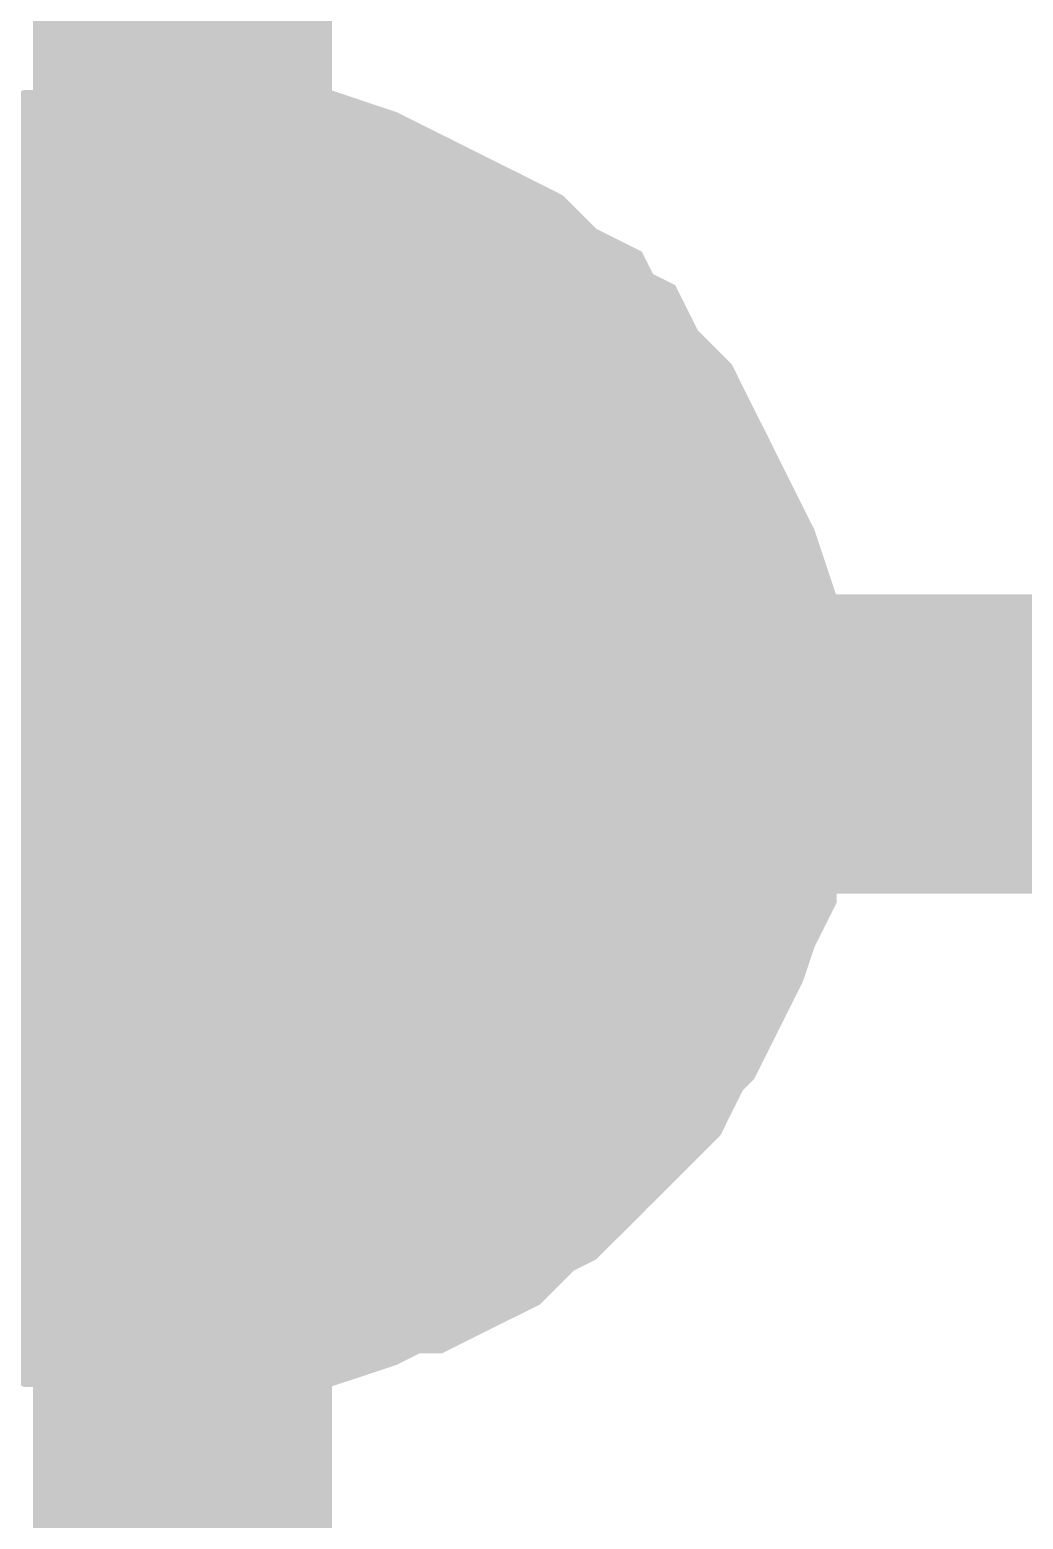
# Model space of a CAD drawing. Header units: inches. Extents: x 0 to 432, y 0 to 280.
# Drawn here: x 152.248 to 153.243, y 136.374 to 137.866 of the extents above; entities that cross this region are included whole.
import ezdxf

# ---------------------------------------------------------------- set-up
doc = ezdxf.new("R2010")
doc.units = ezdxf.units.IN
doc.layers.add('Sheet', color=255, linetype='Continuous')

msp = doc.modelspace()

# ---------------------------------------------------------------- linework, layer by layer
at = {"layer": 'Sheet'}
for points in [[(160.027, 144.7759, 0.2997, 0.2997, 0), (152.4013, 144.7759, 0.2997, 0.2997, 0), (152.4013, 137.1508, 0.2997, 0.2997, 0), (160.027, 137.1508, 0.2997, 0.2997, 0)], [(152.0981, 137.5663, 0.2997, 0.2997, 0), (152.1206, 137.5775, 0.2997, 0.2997, 0), (152.143, 137.5888, 0.2997, 0.2997, 0), (152.1542, 137.6, 0.2997, 0.2997, 0), (152.1767, 137.6112, 0.2997, 0.2997, 0), (152.1992, 137.6225, 0.2997, 0.2997, 0), (152.2216, 137.6337, 0.2997, 0.2997, 0), (152.2553, 137.6449, 0.2997, 0.2997, 0), (152.2778, 137.6562, 0.2997, 0.2997, 0), (152.3002, 137.6562, 0.2997, 0.2997, 0), (152.3227, 137.6562, 0.2997, 0.2997, 0), (152.3452, 137.6674, 0.2997, 0.2997, 0), (152.3789, 137.6674, 0.2997, 0.2997, 0), (152.4013, 137.6674, 0.2997, 0.2997, 0)], [(152.0981, 137.5663, 0.2997, 0.2997, 0), (152.1206, 137.5775, 0.2997, 0.2997, 0), (152.143, 137.5888, 0.2997, 0.2997, 0), (152.1542, 137.6, 0.2997, 0.2997, 0), (152.1767, 137.6112, 0.2997, 0.2997, 0), (152.1992, 137.6225, 0.2997, 0.2997, 0), (152.2216, 137.6337, 0.2997, 0.2997, 0), (152.2553, 137.6449, 0.2997, 0.2997, 0), (152.2778, 137.6562, 0.2997, 0.2997, 0), (152.3002, 137.6562, 0.2997, 0.2997, 0), (152.3227, 137.6562, 0.2997, 0.2997, 0), (152.3452, 137.6674, 0.2997, 0.2997, 0), (152.3789, 137.6674, 0.2997, 0.2997, 0), (152.4013, 137.6674, 0.2997, 0.2997, 0)], [(152.0981, 137.5663, 0.2997, 0.2997, 0), (152.1206, 137.5775, 0.2997, 0.2997, 0), (152.143, 137.5888, 0.2997, 0.2997, 0), (152.1542, 137.6, 0.2997, 0.2997, 0), (152.1767, 137.6112, 0.2997, 0.2997, 0), (152.1992, 137.6225, 0.2997, 0.2997, 0), (152.2216, 137.6337, 0.2997, 0.2997, 0), (152.2553, 137.6449, 0.2997, 0.2997, 0), (152.2778, 137.6562, 0.2997, 0.2997, 0), (152.3002, 137.6562, 0.2997, 0.2997, 0), (152.3227, 137.6562, 0.2997, 0.2997, 0), (152.3452, 137.6674, 0.2997, 0.2997, 0), (152.3789, 137.6674, 0.2997, 0.2997, 0), (152.4013, 137.6674, 0.2997, 0.2997, 0)], [(152.0981, 137.5663, 0.2997, 0.2997, 0), (152.1206, 137.5775, 0.2997, 0.2997, 0), (152.143, 137.5888, 0.2997, 0.2997, 0), (152.1542, 137.6, 0.2997, 0.2997, 0), (152.1767, 137.6112, 0.2997, 0.2997, 0), (152.1992, 137.6225, 0.2997, 0.2997, 0), (152.2216, 137.6337, 0.2997, 0.2997, 0), (152.2553, 137.6449, 0.2997, 0.2997, 0), (152.2778, 137.6562, 0.2997, 0.2997, 0), (152.3002, 137.6562, 0.2997, 0.2997, 0), (152.3227, 137.6562, 0.2997, 0.2997, 0), (152.3452, 137.6674, 0.2997, 0.2997, 0), (152.3789, 137.6674, 0.2997, 0.2997, 0), (152.4013, 137.6674, 0.2997, 0.2997, 0)], [(152.4013, 137.6674, 0.2997, 0.2997, 0), (152.4013, 137.6674, 0.2997, 0.2997, 0)], [(152.4013, 137.6674, 0.2997, 0.2997, 0), (152.4238, 137.6674, 0.2997, 0.2997, 0), (152.4575, 137.6674, 0.2997, 0.2997, 0), (152.4799, 137.6562, 0.2997, 0.2997, 0), (152.5024, 137.6562, 0.2997, 0.2997, 0), (152.5249, 137.6562, 0.2997, 0.2997, 0), (152.5586, 137.6449, 0.2997, 0.2997, 0), (152.581, 137.6337, 0.2997, 0.2997, 0), (152.6035, 137.6225, 0.2997, 0.2997, 0), (152.6259, 137.6112, 0.2997, 0.2997, 0), (152.6484, 137.6, 0.2997, 0.2997, 0), (152.6709, 137.5888, 0.2997, 0.2997, 0), (152.6933, 137.5775, 0.2997, 0.2997, 0), (152.7046, 137.5663, 0.2997, 0.2997, 0), (152.727, 137.5439, 0.2997, 0.2997, 0), (152.7495, 137.5326, 0.2997, 0.2997, 0), (152.7607, 137.5102, 0.2997, 0.2997, 0), (152.7832, 137.4989, 0.2997, 0.2997, 0), (152.7944, 137.4765, 0.2997, 0.2997, 0), (152.8169, 137.454, 0.2997, 0.2997, 0), (152.8281, 137.4428, 0.2997, 0.2997, 0), (152.8393, 137.4203, 0.2997, 0.2997, 0), (152.8506, 137.3979, 0.2997, 0.2997, 0), (152.8618, 137.3754, 0.2997, 0.2997, 0), (152.873, 137.353, 0.2997, 0.2997, 0), (152.8842, 137.3305, 0.2997, 0.2997, 0), (152.8955, 137.308, 0.2997, 0.2997, 0), (152.9067, 137.2743, 0.2997, 0.2997, 0), (152.9067, 137.2519, 0.2997, 0.2997, 0), (152.9067, 137.2294, 0.2997, 0.2997, 0), (152.9179, 137.207, 0.2997, 0.2997, 0), (152.9179, 137.1733, 0.2997, 0.2997, 0), (152.9179, 137.1508, 0.2997, 0.2997, 0)], [(152.4013, 137.6674, 0.2997, 0.2997, 0), (152.4013, 137.6674, 0.2997, 0.2997, 0)], [(152.4013, 137.6674, 0.2997, 0.2997, 0), (152.4238, 137.6674, 0.2997, 0.2997, 0), (152.4575, 137.6674, 0.2997, 0.2997, 0), (152.4799, 137.6562, 0.2997, 0.2997, 0), (152.5024, 137.6562, 0.2997, 0.2997, 0), (152.5249, 137.6562, 0.2997, 0.2997, 0), (152.5586, 137.6449, 0.2997, 0.2997, 0), (152.581, 137.6337, 0.2997, 0.2997, 0), (152.6035, 137.6225, 0.2997, 0.2997, 0), (152.6259, 137.6112, 0.2997, 0.2997, 0), (152.6484, 137.6, 0.2997, 0.2997, 0), (152.6709, 137.5888, 0.2997, 0.2997, 0), (152.6933, 137.5775, 0.2997, 0.2997, 0), (152.7046, 137.5663, 0.2997, 0.2997, 0), (152.727, 137.5439, 0.2997, 0.2997, 0), (152.7495, 137.5326, 0.2997, 0.2997, 0), (152.7607, 137.5102, 0.2997, 0.2997, 0), (152.7832, 137.4989, 0.2997, 0.2997, 0), (152.7944, 137.4765, 0.2997, 0.2997, 0), (152.8169, 137.454, 0.2997, 0.2997, 0), (152.8281, 137.4428, 0.2997, 0.2997, 0), (152.8393, 137.4203, 0.2997, 0.2997, 0), (152.8506, 137.3979, 0.2997, 0.2997, 0), (152.8618, 137.3754, 0.2997, 0.2997, 0), (152.873, 137.353, 0.2997, 0.2997, 0), (152.8842, 137.3305, 0.2997, 0.2997, 0), (152.8955, 137.308, 0.2997, 0.2997, 0), (152.9067, 137.2743, 0.2997, 0.2997, 0), (152.9067, 137.2519, 0.2997, 0.2997, 0), (152.9067, 137.2294, 0.2997, 0.2997, 0), (152.9179, 137.207, 0.2997, 0.2997, 0), (152.9179, 137.1733, 0.2997, 0.2997, 0), (152.9179, 137.1508, 0.2997, 0.2997, 0)], [(152.4013, 137.6674, 0.2997, 0.2997, 0), (152.4013, 137.6674, 0.2997, 0.2997, 0)], [(152.4013, 137.6674, 0.2997, 0.2997, 0), (152.4238, 137.6674, 0.2997, 0.2997, 0), (152.4575, 137.6674, 0.2997, 0.2997, 0), (152.4799, 137.6562, 0.2997, 0.2997, 0), (152.5024, 137.6562, 0.2997, 0.2997, 0), (152.5249, 137.6562, 0.2997, 0.2997, 0), (152.5586, 137.6449, 0.2997, 0.2997, 0), (152.581, 137.6337, 0.2997, 0.2997, 0), (152.6035, 137.6225, 0.2997, 0.2997, 0), (152.6259, 137.6112, 0.2997, 0.2997, 0), (152.6484, 137.6, 0.2997, 0.2997, 0), (152.6709, 137.5888, 0.2997, 0.2997, 0), (152.6933, 137.5775, 0.2997, 0.2997, 0), (152.7046, 137.5663, 0.2997, 0.2997, 0), (152.727, 137.5439, 0.2997, 0.2997, 0), (152.7495, 137.5326, 0.2997, 0.2997, 0), (152.7607, 137.5102, 0.2997, 0.2997, 0), (152.7832, 137.4989, 0.2997, 0.2997, 0), (152.7944, 137.4765, 0.2997, 0.2997, 0), (152.8169, 137.454, 0.2997, 0.2997, 0), (152.8281, 137.4428, 0.2997, 0.2997, 0), (152.8393, 137.4203, 0.2997, 0.2997, 0), (152.8506, 137.3979, 0.2997, 0.2997, 0), (152.8618, 137.3754, 0.2997, 0.2997, 0), (152.873, 137.353, 0.2997, 0.2997, 0), (152.8842, 137.3305, 0.2997, 0.2997, 0), (152.8955, 137.308, 0.2997, 0.2997, 0), (152.9067, 137.2743, 0.2997, 0.2997, 0), (152.9067, 137.2519, 0.2997, 0.2997, 0), (152.9067, 137.2294, 0.2997, 0.2997, 0), (152.9179, 137.207, 0.2997, 0.2997, 0), (152.9179, 137.1733, 0.2997, 0.2997, 0), (152.9179, 137.1508, 0.2997, 0.2997, 0)], [(152.4013, 137.6674, 0.2997, 0.2997, 0), (152.4013, 137.6674, 0.2997, 0.2997, 0)], [(152.4013, 137.6674, 0.2997, 0.2997, 0), (152.4238, 137.6674, 0.2997, 0.2997, 0), (152.4575, 137.6674, 0.2997, 0.2997, 0), (152.4799, 137.6562, 0.2997, 0.2997, 0), (152.5024, 137.6562, 0.2997, 0.2997, 0), (152.5249, 137.6562, 0.2997, 0.2997, 0), (152.5586, 137.6449, 0.2997, 0.2997, 0), (152.581, 137.6337, 0.2997, 0.2997, 0), (152.6035, 137.6225, 0.2997, 0.2997, 0), (152.6259, 137.6112, 0.2997, 0.2997, 0), (152.6484, 137.6, 0.2997, 0.2997, 0), (152.6709, 137.5888, 0.2997, 0.2997, 0), (152.6933, 137.5775, 0.2997, 0.2997, 0), (152.7046, 137.5663, 0.2997, 0.2997, 0), (152.727, 137.5439, 0.2997, 0.2997, 0), (152.7495, 137.5326, 0.2997, 0.2997, 0), (152.7607, 137.5102, 0.2997, 0.2997, 0), (152.7832, 137.4989, 0.2997, 0.2997, 0), (152.7944, 137.4765, 0.2997, 0.2997, 0), (152.8169, 137.454, 0.2997, 0.2997, 0), (152.8281, 137.4428, 0.2997, 0.2997, 0), (152.8393, 137.4203, 0.2997, 0.2997, 0), (152.8506, 137.3979, 0.2997, 0.2997, 0), (152.8618, 137.3754, 0.2997, 0.2997, 0), (152.873, 137.353, 0.2997, 0.2997, 0), (152.8842, 137.3305, 0.2997, 0.2997, 0), (152.8955, 137.308, 0.2997, 0.2997, 0), (152.9067, 137.2743, 0.2997, 0.2997, 0), (152.9067, 137.2519, 0.2997, 0.2997, 0), (152.9067, 137.2294, 0.2997, 0.2997, 0), (152.9179, 137.207, 0.2997, 0.2997, 0), (152.9179, 137.1733, 0.2997, 0.2997, 0), (152.9179, 137.1508, 0.2997, 0.2997, 0)], [(152.1767, 137.6112, 0.0991, 0.0991, 0), (152.1992, 137.6225, 0.0991, 0.0991, 0), (152.2216, 137.6337, 0.0991, 0.0991, 0), (152.2553, 137.6449, 0.0991, 0.0991, 0), (152.2778, 137.6562, 0.0991, 0.0991, 0), (152.3002, 137.6562, 0.0991, 0.0991, 0), (152.3227, 137.6562, 0.0991, 0.0991, 0), (152.3452, 137.6674, 0.0991, 0.0991, 0), (152.3789, 137.6674, 0.0991, 0.0991, 0), (152.4013, 137.6674, 0.0991, 0.0991, 0)], [(152.1767, 137.6112, 0.0991, 0.0991, 0), (152.1992, 137.6225, 0.0991, 0.0991, 0), (152.2216, 137.6337, 0.0991, 0.0991, 0), (152.2553, 137.6449, 0.0991, 0.0991, 0), (152.2778, 137.6562, 0.0991, 0.0991, 0), (152.3002, 137.6562, 0.0991, 0.0991, 0), (152.3227, 137.6562, 0.0991, 0.0991, 0), (152.3452, 137.6674, 0.0991, 0.0991, 0), (152.3789, 137.6674, 0.0991, 0.0991, 0), (152.4013, 137.6674, 0.0991, 0.0991, 0)], [(152.1767, 137.6112, 0.0991, 0.0991, 0), (152.1992, 137.6225, 0.0991, 0.0991, 0), (152.2216, 137.6337, 0.0991, 0.0991, 0), (152.2553, 137.6449, 0.0991, 0.0991, 0), (152.2778, 137.6562, 0.0991, 0.0991, 0), (152.3002, 137.6562, 0.0991, 0.0991, 0), (152.3227, 137.6562, 0.0991, 0.0991, 0), (152.3452, 137.6674, 0.0991, 0.0991, 0), (152.3789, 137.6674, 0.0991, 0.0991, 0), (152.4013, 137.6674, 0.0991, 0.0991, 0)], [(152.1767, 137.6112, 0.0991, 0.0991, 0), (152.1992, 137.6225, 0.0991, 0.0991, 0), (152.2216, 137.6337, 0.0991, 0.0991, 0), (152.2553, 137.6449, 0.0991, 0.0991, 0), (152.2778, 137.6562, 0.0991, 0.0991, 0), (152.3002, 137.6562, 0.0991, 0.0991, 0), (152.3227, 137.6562, 0.0991, 0.0991, 0), (152.3452, 137.6674, 0.0991, 0.0991, 0), (152.3789, 137.6674, 0.0991, 0.0991, 0), (152.4013, 137.6674, 0.0991, 0.0991, 0)], [(152.4013, 137.6674, 0.0991, 0.0991, 0), (152.4013, 137.6674, 0.0991, 0.0991, 0)], [(152.4013, 137.6674, 0.0991, 0.0991, 0), (152.4238, 137.6674, 0.0991, 0.0991, 0), (152.4575, 137.6674, 0.0991, 0.0991, 0), (152.4799, 137.6562, 0.0991, 0.0991, 0), (152.5024, 137.6562, 0.0991, 0.0991, 0), (152.5249, 137.6562, 0.0991, 0.0991, 0), (152.5586, 137.6449, 0.0991, 0.0991, 0), (152.581, 137.6337, 0.0991, 0.0991, 0), (152.6035, 137.6225, 0.0991, 0.0991, 0), (152.6259, 137.6112, 0.0991, 0.0991, 0), (152.6484, 137.6, 0.0991, 0.0991, 0), (152.6709, 137.5888, 0.0991, 0.0991, 0), (152.6933, 137.5775, 0.0991, 0.0991, 0), (152.7046, 137.5663, 0.0991, 0.0991, 0), (152.727, 137.5439, 0.0991, 0.0991, 0), (152.7495, 137.5326, 0.0991, 0.0991, 0), (152.7607, 137.5102, 0.0991, 0.0991, 0), (152.7832, 137.4989, 0.0991, 0.0991, 0), (152.7944, 137.4765, 0.0991, 0.0991, 0), (152.8169, 137.454, 0.0991, 0.0991, 0), (152.8281, 137.4428, 0.0991, 0.0991, 0), (152.8393, 137.4203, 0.0991, 0.0991, 0), (152.8506, 137.3979, 0.0991, 0.0991, 0), (152.8618, 137.3754, 0.0991, 0.0991, 0), (152.873, 137.353, 0.0991, 0.0991, 0), (152.8842, 137.3305, 0.0991, 0.0991, 0), (152.8955, 137.308, 0.0991, 0.0991, 0), (152.9067, 137.2743, 0.0991, 0.0991, 0), (152.9067, 137.2519, 0.0991, 0.0991, 0), (152.9067, 137.2294, 0.0991, 0.0991, 0), (152.9179, 137.207, 0.0991, 0.0991, 0), (152.9179, 137.1733, 0.0991, 0.0991, 0), (152.9179, 137.1508, 0.0991, 0.0991, 0)], [(152.4013, 137.6674, 0.0991, 0.0991, 0), (152.4013, 137.6674, 0.0991, 0.0991, 0)], [(152.4013, 137.6674, 0.0991, 0.0991, 0), (152.4238, 137.6674, 0.0991, 0.0991, 0), (152.4575, 137.6674, 0.0991, 0.0991, 0), (152.4799, 137.6562, 0.0991, 0.0991, 0), (152.5024, 137.6562, 0.0991, 0.0991, 0), (152.5249, 137.6562, 0.0991, 0.0991, 0), (152.5586, 137.6449, 0.0991, 0.0991, 0), (152.581, 137.6337, 0.0991, 0.0991, 0), (152.6035, 137.6225, 0.0991, 0.0991, 0), (152.6259, 137.6112, 0.0991, 0.0991, 0), (152.6484, 137.6, 0.0991, 0.0991, 0), (152.6709, 137.5888, 0.0991, 0.0991, 0), (152.6933, 137.5775, 0.0991, 0.0991, 0), (152.7046, 137.5663, 0.0991, 0.0991, 0), (152.727, 137.5439, 0.0991, 0.0991, 0), (152.7495, 137.5326, 0.0991, 0.0991, 0), (152.7607, 137.5102, 0.0991, 0.0991, 0), (152.7832, 137.4989, 0.0991, 0.0991, 0), (152.7944, 137.4765, 0.0991, 0.0991, 0), (152.8169, 137.454, 0.0991, 0.0991, 0), (152.8281, 137.4428, 0.0991, 0.0991, 0), (152.8393, 137.4203, 0.0991, 0.0991, 0), (152.8506, 137.3979, 0.0991, 0.0991, 0), (152.8618, 137.3754, 0.0991, 0.0991, 0), (152.873, 137.353, 0.0991, 0.0991, 0), (152.8842, 137.3305, 0.0991, 0.0991, 0), (152.8955, 137.308, 0.0991, 0.0991, 0), (152.9067, 137.2743, 0.0991, 0.0991, 0), (152.9067, 137.2519, 0.0991, 0.0991, 0), (152.9067, 137.2294, 0.0991, 0.0991, 0), (152.9179, 137.207, 0.0991, 0.0991, 0), (152.9179, 137.1733, 0.0991, 0.0991, 0), (152.9179, 137.1508, 0.0991, 0.0991, 0)], [(152.4013, 137.6674, 0.0991, 0.0991, 0), (152.4013, 137.6674, 0.0991, 0.0991, 0)], [(152.4013, 137.6674, 0.0991, 0.0991, 0), (152.4238, 137.6674, 0.0991, 0.0991, 0), (152.4575, 137.6674, 0.0991, 0.0991, 0), (152.4799, 137.6562, 0.0991, 0.0991, 0), (152.5024, 137.6562, 0.0991, 0.0991, 0), (152.5249, 137.6562, 0.0991, 0.0991, 0), (152.5586, 137.6449, 0.0991, 0.0991, 0), (152.581, 137.6337, 0.0991, 0.0991, 0), (152.6035, 137.6225, 0.0991, 0.0991, 0), (152.6259, 137.6112, 0.0991, 0.0991, 0), (152.6484, 137.6, 0.0991, 0.0991, 0), (152.6709, 137.5888, 0.0991, 0.0991, 0), (152.6933, 137.5775, 0.0991, 0.0991, 0), (152.7046, 137.5663, 0.0991, 0.0991, 0), (152.727, 137.5439, 0.0991, 0.0991, 0), (152.7495, 137.5326, 0.0991, 0.0991, 0), (152.7607, 137.5102, 0.0991, 0.0991, 0), (152.7832, 137.4989, 0.0991, 0.0991, 0), (152.7944, 137.4765, 0.0991, 0.0991, 0), (152.8169, 137.454, 0.0991, 0.0991, 0), (152.8281, 137.4428, 0.0991, 0.0991, 0), (152.8393, 137.4203, 0.0991, 0.0991, 0), (152.8506, 137.3979, 0.0991, 0.0991, 0), (152.8618, 137.3754, 0.0991, 0.0991, 0), (152.873, 137.353, 0.0991, 0.0991, 0), (152.8842, 137.3305, 0.0991, 0.0991, 0), (152.8955, 137.308, 0.0991, 0.0991, 0), (152.9067, 137.2743, 0.0991, 0.0991, 0), (152.9067, 137.2519, 0.0991, 0.0991, 0), (152.9067, 137.2294, 0.0991, 0.0991, 0), (152.9179, 137.207, 0.0991, 0.0991, 0), (152.9179, 137.1733, 0.0991, 0.0991, 0), (152.9179, 137.1508, 0.0991, 0.0991, 0)], [(152.4013, 137.6674, 0.0991, 0.0991, 0), (152.4013, 137.6674, 0.0991, 0.0991, 0)], [(152.4013, 137.6674, 0.0991, 0.0991, 0), (152.4238, 137.6674, 0.0991, 0.0991, 0), (152.4575, 137.6674, 0.0991, 0.0991, 0), (152.4799, 137.6562, 0.0991, 0.0991, 0), (152.5024, 137.6562, 0.0991, 0.0991, 0), (152.5249, 137.6562, 0.0991, 0.0991, 0), (152.5586, 137.6449, 0.0991, 0.0991, 0), (152.581, 137.6337, 0.0991, 0.0991, 0), (152.6035, 137.6225, 0.0991, 0.0991, 0), (152.6259, 137.6112, 0.0991, 0.0991, 0), (152.6484, 137.6, 0.0991, 0.0991, 0), (152.6709, 137.5888, 0.0991, 0.0991, 0), (152.6933, 137.5775, 0.0991, 0.0991, 0), (152.7046, 137.5663, 0.0991, 0.0991, 0), (152.727, 137.5439, 0.0991, 0.0991, 0), (152.7495, 137.5326, 0.0991, 0.0991, 0), (152.7607, 137.5102, 0.0991, 0.0991, 0), (152.7832, 137.4989, 0.0991, 0.0991, 0), (152.7944, 137.4765, 0.0991, 0.0991, 0), (152.8169, 137.454, 0.0991, 0.0991, 0), (152.8281, 137.4428, 0.0991, 0.0991, 0), (152.8393, 137.4203, 0.0991, 0.0991, 0), (152.8506, 137.3979, 0.0991, 0.0991, 0), (152.8618, 137.3754, 0.0991, 0.0991, 0), (152.873, 137.353, 0.0991, 0.0991, 0), (152.8842, 137.3305, 0.0991, 0.0991, 0), (152.8955, 137.308, 0.0991, 0.0991, 0), (152.9067, 137.2743, 0.0991, 0.0991, 0), (152.9067, 137.2519, 0.0991, 0.0991, 0), (152.9067, 137.2294, 0.0991, 0.0991, 0), (152.9179, 137.207, 0.0991, 0.0991, 0), (152.9179, 137.1733, 0.0991, 0.0991, 0), (152.9179, 137.1508, 0.0991, 0.0991, 0)], [(152.9179, 137.1508, 0.2997, 0.2997, 0), (152.9179, 137.1284, 0.2997, 0.2997, 0), (152.9179, 137.0947, 0.2997, 0.2997, 0), (152.9067, 137.0722, 0.2997, 0.2997, 0), (152.9067, 137.0497, 0.2997, 0.2997, 0), (152.9067, 137.0273, 0.2997, 0.2997, 0), (152.8955, 137.0048, 0.2997, 0.2997, 0), (152.8842, 136.9711, 0.2997, 0.2997, 0), (152.873, 136.9487, 0.2997, 0.2997, 0), (152.8618, 136.9262, 0.2997, 0.2997, 0), (152.8506, 136.9038, 0.2997, 0.2997, 0), (152.8393, 136.8925, 0.2997, 0.2997, 0), (152.8281, 136.8701, 0.2997, 0.2997, 0), (152.8169, 136.8476, 0.2997, 0.2997, 0), (152.7944, 136.8251, 0.2997, 0.2997, 0), (152.7832, 136.8139, 0.2997, 0.2997, 0), (152.7607, 136.7915, 0.2997, 0.2997, 0), (152.7495, 136.7802, 0.2997, 0.2997, 0), (152.727, 136.7578, 0.2997, 0.2997, 0), (152.7046, 136.7465, 0.2997, 0.2997, 0), (152.6933, 136.7353, 0.2997, 0.2997, 0), (152.6709, 136.7128, 0.2997, 0.2997, 0), (152.6484, 136.7016, 0.2997, 0.2997, 0), (152.6259, 136.6904, 0.2997, 0.2997, 0), (152.6035, 136.6904, 0.2997, 0.2997, 0), (152.581, 136.6792, 0.2997, 0.2997, 0), (152.5586, 136.6679, 0.2997, 0.2997, 0), (152.5249, 136.6567, 0.2997, 0.2997, 0), (152.5024, 136.6567, 0.2997, 0.2997, 0), (152.4799, 136.6567, 0.2997, 0.2997, 0), (152.4575, 136.6455, 0.2997, 0.2997, 0), (152.4238, 136.6455, 0.2997, 0.2997, 0), (152.4013, 136.6455, 0.2997, 0.2997, 0)], [(157.4889, 114.298, 0.2997, 0.2997, 0), (152.4013, 114.298, 0.2997, 0.2997, 0), (152.4013, 126.999, 0.2997, 0.2997, 0), (152.4013, 137.1508, 0.2997, 0.2997, 0)], [(152.9179, 137.1508, 0.2997, 0.2997, 0), (152.9179, 137.1284, 0.2997, 0.2997, 0), (152.9179, 137.0947, 0.2997, 0.2997, 0), (152.9067, 137.0722, 0.2997, 0.2997, 0), (152.9067, 137.0497, 0.2997, 0.2997, 0), (152.9067, 137.0273, 0.2997, 0.2997, 0), (152.8955, 137.0048, 0.2997, 0.2997, 0), (152.8842, 136.9711, 0.2997, 0.2997, 0), (152.873, 136.9487, 0.2997, 0.2997, 0), (152.8618, 136.9262, 0.2997, 0.2997, 0), (152.8506, 136.9038, 0.2997, 0.2997, 0), (152.8393, 136.8925, 0.2997, 0.2997, 0), (152.8281, 136.8701, 0.2997, 0.2997, 0), (152.8169, 136.8476, 0.2997, 0.2997, 0), (152.7944, 136.8251, 0.2997, 0.2997, 0), (152.7832, 136.8139, 0.2997, 0.2997, 0), (152.7607, 136.7915, 0.2997, 0.2997, 0), (152.7495, 136.7802, 0.2997, 0.2997, 0), (152.727, 136.7578, 0.2997, 0.2997, 0), (152.7046, 136.7465, 0.2997, 0.2997, 0), (152.6933, 136.7353, 0.2997, 0.2997, 0), (152.6709, 136.7128, 0.2997, 0.2997, 0), (152.6484, 136.7016, 0.2997, 0.2997, 0), (152.6259, 136.6904, 0.2997, 0.2997, 0), (152.6035, 136.6904, 0.2997, 0.2997, 0), (152.581, 136.6792, 0.2997, 0.2997, 0), (152.5586, 136.6679, 0.2997, 0.2997, 0), (152.5249, 136.6567, 0.2997, 0.2997, 0), (152.5024, 136.6567, 0.2997, 0.2997, 0), (152.4799, 136.6567, 0.2997, 0.2997, 0), (152.4575, 136.6455, 0.2997, 0.2997, 0), (152.4238, 136.6455, 0.2997, 0.2997, 0), (152.4013, 136.6455, 0.2997, 0.2997, 0)], [(152.9179, 137.1508, 0.2997, 0.2997, 0), (152.9179, 137.1284, 0.2997, 0.2997, 0), (152.9179, 137.0947, 0.2997, 0.2997, 0), (152.9067, 137.0722, 0.2997, 0.2997, 0), (152.9067, 137.0497, 0.2997, 0.2997, 0), (152.9067, 137.0273, 0.2997, 0.2997, 0), (152.8955, 137.0048, 0.2997, 0.2997, 0), (152.8842, 136.9711, 0.2997, 0.2997, 0), (152.873, 136.9487, 0.2997, 0.2997, 0), (152.8618, 136.9262, 0.2997, 0.2997, 0), (152.8506, 136.9038, 0.2997, 0.2997, 0), (152.8393, 136.8925, 0.2997, 0.2997, 0), (152.8281, 136.8701, 0.2997, 0.2997, 0), (152.8169, 136.8476, 0.2997, 0.2997, 0), (152.7944, 136.8251, 0.2997, 0.2997, 0), (152.7832, 136.8139, 0.2997, 0.2997, 0), (152.7607, 136.7915, 0.2997, 0.2997, 0), (152.7495, 136.7802, 0.2997, 0.2997, 0), (152.727, 136.7578, 0.2997, 0.2997, 0), (152.7046, 136.7465, 0.2997, 0.2997, 0), (152.6933, 136.7353, 0.2997, 0.2997, 0), (152.6709, 136.7128, 0.2997, 0.2997, 0), (152.6484, 136.7016, 0.2997, 0.2997, 0), (152.6259, 136.6904, 0.2997, 0.2997, 0), (152.6035, 136.6904, 0.2997, 0.2997, 0), (152.581, 136.6792, 0.2997, 0.2997, 0), (152.5586, 136.6679, 0.2997, 0.2997, 0), (152.5249, 136.6567, 0.2997, 0.2997, 0), (152.5024, 136.6567, 0.2997, 0.2997, 0), (152.4799, 136.6567, 0.2997, 0.2997, 0), (152.4575, 136.6455, 0.2997, 0.2997, 0), (152.4238, 136.6455, 0.2997, 0.2997, 0), (152.4013, 136.6455, 0.2997, 0.2997, 0)], [(152.9179, 137.1508, 0.2997, 0.2997, 0), (152.9179, 137.1284, 0.2997, 0.2997, 0), (152.9179, 137.0947, 0.2997, 0.2997, 0), (152.9067, 137.0722, 0.2997, 0.2997, 0), (152.9067, 137.0497, 0.2997, 0.2997, 0), (152.9067, 137.0273, 0.2997, 0.2997, 0), (152.8955, 137.0048, 0.2997, 0.2997, 0), (152.8842, 136.9711, 0.2997, 0.2997, 0), (152.873, 136.9487, 0.2997, 0.2997, 0), (152.8618, 136.9262, 0.2997, 0.2997, 0), (152.8506, 136.9038, 0.2997, 0.2997, 0), (152.8393, 136.8925, 0.2997, 0.2997, 0), (152.8281, 136.8701, 0.2997, 0.2997, 0), (152.8169, 136.8476, 0.2997, 0.2997, 0), (152.7944, 136.8251, 0.2997, 0.2997, 0), (152.7832, 136.8139, 0.2997, 0.2997, 0), (152.7607, 136.7915, 0.2997, 0.2997, 0), (152.7495, 136.7802, 0.2997, 0.2997, 0), (152.727, 136.7578, 0.2997, 0.2997, 0), (152.7046, 136.7465, 0.2997, 0.2997, 0), (152.6933, 136.7353, 0.2997, 0.2997, 0), (152.6709, 136.7128, 0.2997, 0.2997, 0), (152.6484, 136.7016, 0.2997, 0.2997, 0), (152.6259, 136.6904, 0.2997, 0.2997, 0), (152.6035, 136.6904, 0.2997, 0.2997, 0), (152.581, 136.6792, 0.2997, 0.2997, 0), (152.5586, 136.6679, 0.2997, 0.2997, 0), (152.5249, 136.6567, 0.2997, 0.2997, 0), (152.5024, 136.6567, 0.2997, 0.2997, 0), (152.4799, 136.6567, 0.2997, 0.2997, 0), (152.4575, 136.6455, 0.2997, 0.2997, 0), (152.4238, 136.6455, 0.2997, 0.2997, 0), (152.4013, 136.6455, 0.2997, 0.2997, 0)], [(152.9179, 137.1508, 0.2997, 0.2997, 0), (152.9179, 137.1508, 0.2997, 0.2997, 0), (152.9179, 137.1508, 0.2997, 0.2997, 0), (152.9179, 137.1508, 0.2997, 0.2997, 0), (152.9179, 137.1508, 0.2997, 0.2997, 0), (152.9179, 137.1508, 0.2997, 0.2997, 0), (152.9179, 137.1508, 0.2997, 0.2997, 0), (152.9179, 137.1508, 0.2997, 0.2997, 0), (152.9179, 137.1508, 0.2997, 0.2997, 0), (152.9179, 137.1508, 0.2997, 0.2997, 0), (152.9179, 137.1508, 0.2997, 0.2997, 0), (152.9179, 137.1508, 0.2997, 0.2997, 0), (152.9179, 137.1508, 0.2997, 0.2997, 0), (152.9179, 137.1508, 0.2997, 0.2997, 0), (152.9179, 137.1508, 0.2997, 0.2997, 0), (152.9179, 137.1508, 0.2997, 0.2997, 0), (152.9179, 137.1508, 0.2997, 0.2997, 0), (152.9179, 137.1508, 0.2997, 0.2997, 0), (152.9179, 137.1508, 0.2997, 0.2997, 0), (152.9179, 137.1508, 0.2997, 0.2997, 0), (152.9179, 137.1508, 0.2997, 0.2997, 0), (152.9179, 137.1508, 0.2997, 0.2997, 0), (152.9179, 137.1508, 0.2997, 0.2997, 0), (152.9179, 137.1508, 0.2997, 0.2997, 0), (152.9179, 137.1508, 0.2997, 0.2997, 0), (152.9179, 137.1508, 0.2997, 0.2997, 0), (152.9179, 137.1508, 0.2997, 0.2997, 0), (152.9179, 137.1508, 0.2997, 0.2997, 0), (152.9179, 137.1508, 0.2997, 0.2997, 0), (152.9179, 137.1508, 0.2997, 0.2997, 0), (152.9179, 137.1508, 0.2997, 0.2997, 0), (152.9179, 137.1508, 0.2997, 0.2997, 0), (152.9179, 137.1508, 0.2997, 0.2997, 0)], [(152.9179, 137.1508, 0.2997, 0.2997, 0), (152.9179, 137.1508, 0.2997, 0.2997, 0)], [(152.9179, 137.1508, 0.2997, 0.2997, 0), (152.9179, 137.1508, 0.2997, 0.2997, 0), (152.9179, 137.1508, 0.2997, 0.2997, 0), (152.9179, 137.1508, 0.2997, 0.2997, 0), (152.9179, 137.1508, 0.2997, 0.2997, 0), (152.9179, 137.1508, 0.2997, 0.2997, 0), (152.9179, 137.1508, 0.2997, 0.2997, 0), (152.9179, 137.1508, 0.2997, 0.2997, 0), (152.9179, 137.1508, 0.2997, 0.2997, 0), (152.9179, 137.1508, 0.2997, 0.2997, 0), (152.9179, 137.1508, 0.2997, 0.2997, 0), (152.9179, 137.1508, 0.2997, 0.2997, 0), (152.9179, 137.1508, 0.2997, 0.2997, 0), (152.9179, 137.1508, 0.2997, 0.2997, 0), (152.9179, 137.1508, 0.2997, 0.2997, 0), (152.9179, 137.1508, 0.2997, 0.2997, 0), (152.9179, 137.1508, 0.2997, 0.2997, 0), (152.9179, 137.1508, 0.2997, 0.2997, 0), (152.9179, 137.1508, 0.2997, 0.2997, 0), (152.9179, 137.1508, 0.2997, 0.2997, 0), (152.9179, 137.1508, 0.2997, 0.2997, 0), (152.9179, 137.1508, 0.2997, 0.2997, 0), (152.9179, 137.1508, 0.2997, 0.2997, 0), (152.9179, 137.1508, 0.2997, 0.2997, 0), (152.9179, 137.1508, 0.2997, 0.2997, 0), (152.9179, 137.1508, 0.2997, 0.2997, 0), (152.9179, 137.1508, 0.2997, 0.2997, 0), (152.9179, 137.1508, 0.2997, 0.2997, 0), (152.9179, 137.1508, 0.2997, 0.2997, 0), (152.9179, 137.1508, 0.2997, 0.2997, 0), (152.9179, 137.1508, 0.2997, 0.2997, 0), (152.9179, 137.1508, 0.2997, 0.2997, 0), (152.9179, 137.1508, 0.2997, 0.2997, 0)], [(152.9179, 137.1508, 0.2997, 0.2997, 0), (152.9179, 137.1508, 0.2997, 0.2997, 0)], [(152.9179, 137.1508, 0.2997, 0.2997, 0), (152.9179, 137.1508, 0.2997, 0.2997, 0), (152.9179, 137.1508, 0.2997, 0.2997, 0), (152.9179, 137.1508, 0.2997, 0.2997, 0), (152.9179, 137.1508, 0.2997, 0.2997, 0), (152.9179, 137.1508, 0.2997, 0.2997, 0), (152.9179, 137.1508, 0.2997, 0.2997, 0), (152.9179, 137.1508, 0.2997, 0.2997, 0), (152.9179, 137.1508, 0.2997, 0.2997, 0), (152.9179, 137.1508, 0.2997, 0.2997, 0), (152.9179, 137.1508, 0.2997, 0.2997, 0), (152.9179, 137.1508, 0.2997, 0.2997, 0), (152.9179, 137.1508, 0.2997, 0.2997, 0), (152.9179, 137.1508, 0.2997, 0.2997, 0), (152.9179, 137.1508, 0.2997, 0.2997, 0), (152.9179, 137.1508, 0.2997, 0.2997, 0), (152.9179, 137.1508, 0.2997, 0.2997, 0), (152.9179, 137.1508, 0.2997, 0.2997, 0), (152.9179, 137.1508, 0.2997, 0.2997, 0), (152.9179, 137.1508, 0.2997, 0.2997, 0), (152.9179, 137.1508, 0.2997, 0.2997, 0), (152.9179, 137.1508, 0.2997, 0.2997, 0), (152.9179, 137.1508, 0.2997, 0.2997, 0), (152.9179, 137.1508, 0.2997, 0.2997, 0), (152.9179, 137.1508, 0.2997, 0.2997, 0), (152.9179, 137.1508, 0.2997, 0.2997, 0), (152.9179, 137.1508, 0.2997, 0.2997, 0), (152.9179, 137.1508, 0.2997, 0.2997, 0), (152.9179, 137.1508, 0.2997, 0.2997, 0), (152.9179, 137.1508, 0.2997, 0.2997, 0), (152.9179, 137.1508, 0.2997, 0.2997, 0), (152.9179, 137.1508, 0.2997, 0.2997, 0), (152.9179, 137.1508, 0.2997, 0.2997, 0)], [(152.9179, 137.1508, 0.2997, 0.2997, 0), (152.9179, 137.1508, 0.2997, 0.2997, 0)], [(152.9179, 137.1508, 0.2997, 0.2997, 0), (152.9179, 137.1508, 0.2997, 0.2997, 0), (152.9179, 137.1508, 0.2997, 0.2997, 0), (152.9179, 137.1508, 0.2997, 0.2997, 0), (152.9179, 137.1508, 0.2997, 0.2997, 0), (152.9179, 137.1508, 0.2997, 0.2997, 0), (152.9179, 137.1508, 0.2997, 0.2997, 0), (152.9179, 137.1508, 0.2997, 0.2997, 0), (152.9179, 137.1508, 0.2997, 0.2997, 0), (152.9179, 137.1508, 0.2997, 0.2997, 0), (152.9179, 137.1508, 0.2997, 0.2997, 0), (152.9179, 137.1508, 0.2997, 0.2997, 0), (152.9179, 137.1508, 0.2997, 0.2997, 0), (152.9179, 137.1508, 0.2997, 0.2997, 0), (152.9179, 137.1508, 0.2997, 0.2997, 0), (152.9179, 137.1508, 0.2997, 0.2997, 0), (152.9179, 137.1508, 0.2997, 0.2997, 0), (152.9179, 137.1508, 0.2997, 0.2997, 0), (152.9179, 137.1508, 0.2997, 0.2997, 0), (152.9179, 137.1508, 0.2997, 0.2997, 0), (152.9179, 137.1508, 0.2997, 0.2997, 0), (152.9179, 137.1508, 0.2997, 0.2997, 0), (152.9179, 137.1508, 0.2997, 0.2997, 0), (152.9179, 137.1508, 0.2997, 0.2997, 0), (152.9179, 137.1508, 0.2997, 0.2997, 0), (152.9179, 137.1508, 0.2997, 0.2997, 0), (152.9179, 137.1508, 0.2997, 0.2997, 0), (152.9179, 137.1508, 0.2997, 0.2997, 0), (152.9179, 137.1508, 0.2997, 0.2997, 0), (152.9179, 137.1508, 0.2997, 0.2997, 0), (152.9179, 137.1508, 0.2997, 0.2997, 0), (152.9179, 137.1508, 0.2997, 0.2997, 0), (152.9179, 137.1508, 0.2997, 0.2997, 0)], [(152.9179, 137.1508, 0.2997, 0.2997, 0), (152.9179, 137.1508, 0.2997, 0.2997, 0)], [(152.9179, 137.1508, 0.0991, 0.0991, 0), (152.9179, 137.1284, 0.0991, 0.0991, 0), (152.9179, 137.0947, 0.0991, 0.0991, 0), (152.9067, 137.0722, 0.0991, 0.0991, 0), (152.9067, 137.0497, 0.0991, 0.0991, 0), (152.9067, 137.0273, 0.0991, 0.0991, 0), (152.8955, 137.0048, 0.0991, 0.0991, 0), (152.8842, 136.9711, 0.0991, 0.0991, 0), (152.873, 136.9487, 0.0991, 0.0991, 0), (152.8618, 136.9262, 0.0991, 0.0991, 0), (152.8506, 136.9038, 0.0991, 0.0991, 0), (152.8393, 136.8925, 0.0991, 0.0991, 0), (152.8281, 136.8701, 0.0991, 0.0991, 0), (152.8169, 136.8476, 0.0991, 0.0991, 0), (152.7944, 136.8251, 0.0991, 0.0991, 0), (152.7832, 136.8139, 0.0991, 0.0991, 0), (152.7607, 136.7915, 0.0991, 0.0991, 0), (152.7495, 136.7802, 0.0991, 0.0991, 0), (152.727, 136.7578, 0.0991, 0.0991, 0), (152.7046, 136.7465, 0.0991, 0.0991, 0), (152.6933, 136.7353, 0.0991, 0.0991, 0), (152.6709, 136.7128, 0.0991, 0.0991, 0), (152.6484, 136.7016, 0.0991, 0.0991, 0), (152.6259, 136.6904, 0.0991, 0.0991, 0), (152.6035, 136.6904, 0.0991, 0.0991, 0), (152.581, 136.6792, 0.0991, 0.0991, 0), (152.5586, 136.6679, 0.0991, 0.0991, 0), (152.5249, 136.6567, 0.0991, 0.0991, 0), (152.5024, 136.6567, 0.0991, 0.0991, 0), (152.4799, 136.6567, 0.0991, 0.0991, 0), (152.4575, 136.6455, 0.0991, 0.0991, 0), (152.4238, 136.6455, 0.0991, 0.0991, 0), (152.4013, 136.6455, 0.0991, 0.0991, 0)], [(152.9179, 137.1508, 0.0991, 0.0991, 0), (152.9179, 137.1284, 0.0991, 0.0991, 0), (152.9179, 137.0947, 0.0991, 0.0991, 0), (152.9067, 137.0722, 0.0991, 0.0991, 0), (152.9067, 137.0497, 0.0991, 0.0991, 0), (152.9067, 137.0273, 0.0991, 0.0991, 0), (152.8955, 137.0048, 0.0991, 0.0991, 0), (152.8842, 136.9711, 0.0991, 0.0991, 0), (152.873, 136.9487, 0.0991, 0.0991, 0), (152.8618, 136.9262, 0.0991, 0.0991, 0), (152.8506, 136.9038, 0.0991, 0.0991, 0), (152.8393, 136.8925, 0.0991, 0.0991, 0), (152.8281, 136.8701, 0.0991, 0.0991, 0), (152.8169, 136.8476, 0.0991, 0.0991, 0), (152.7944, 136.8251, 0.0991, 0.0991, 0), (152.7832, 136.8139, 0.0991, 0.0991, 0), (152.7607, 136.7915, 0.0991, 0.0991, 0), (152.7495, 136.7802, 0.0991, 0.0991, 0), (152.727, 136.7578, 0.0991, 0.0991, 0), (152.7046, 136.7465, 0.0991, 0.0991, 0), (152.6933, 136.7353, 0.0991, 0.0991, 0), (152.6709, 136.7128, 0.0991, 0.0991, 0), (152.6484, 136.7016, 0.0991, 0.0991, 0), (152.6259, 136.6904, 0.0991, 0.0991, 0), (152.6035, 136.6904, 0.0991, 0.0991, 0), (152.581, 136.6792, 0.0991, 0.0991, 0), (152.5586, 136.6679, 0.0991, 0.0991, 0), (152.5249, 136.6567, 0.0991, 0.0991, 0), (152.5024, 136.6567, 0.0991, 0.0991, 0), (152.4799, 136.6567, 0.0991, 0.0991, 0), (152.4575, 136.6455, 0.0991, 0.0991, 0), (152.4238, 136.6455, 0.0991, 0.0991, 0), (152.4013, 136.6455, 0.0991, 0.0991, 0)], [(152.9179, 137.1508, 0.0991, 0.0991, 0), (152.9179, 137.1284, 0.0991, 0.0991, 0), (152.9179, 137.0947, 0.0991, 0.0991, 0), (152.9067, 137.0722, 0.0991, 0.0991, 0), (152.9067, 137.0497, 0.0991, 0.0991, 0), (152.9067, 137.0273, 0.0991, 0.0991, 0), (152.8955, 137.0048, 0.0991, 0.0991, 0), (152.8842, 136.9711, 0.0991, 0.0991, 0), (152.873, 136.9487, 0.0991, 0.0991, 0), (152.8618, 136.9262, 0.0991, 0.0991, 0), (152.8506, 136.9038, 0.0991, 0.0991, 0), (152.8393, 136.8925, 0.0991, 0.0991, 0), (152.8281, 136.8701, 0.0991, 0.0991, 0), (152.8169, 136.8476, 0.0991, 0.0991, 0), (152.7944, 136.8251, 0.0991, 0.0991, 0), (152.7832, 136.8139, 0.0991, 0.0991, 0), (152.7607, 136.7915, 0.0991, 0.0991, 0), (152.7495, 136.7802, 0.0991, 0.0991, 0), (152.727, 136.7578, 0.0991, 0.0991, 0), (152.7046, 136.7465, 0.0991, 0.0991, 0), (152.6933, 136.7353, 0.0991, 0.0991, 0), (152.6709, 136.7128, 0.0991, 0.0991, 0), (152.6484, 136.7016, 0.0991, 0.0991, 0), (152.6259, 136.6904, 0.0991, 0.0991, 0), (152.6035, 136.6904, 0.0991, 0.0991, 0), (152.581, 136.6792, 0.0991, 0.0991, 0), (152.5586, 136.6679, 0.0991, 0.0991, 0), (152.5249, 136.6567, 0.0991, 0.0991, 0), (152.5024, 136.6567, 0.0991, 0.0991, 0), (152.4799, 136.6567, 0.0991, 0.0991, 0), (152.4575, 136.6455, 0.0991, 0.0991, 0), (152.4238, 136.6455, 0.0991, 0.0991, 0), (152.4013, 136.6455, 0.0991, 0.0991, 0)], [(152.9179, 137.1508, 0.0991, 0.0991, 0), (152.9179, 137.1284, 0.0991, 0.0991, 0), (152.9179, 137.0947, 0.0991, 0.0991, 0), (152.9067, 137.0722, 0.0991, 0.0991, 0), (152.9067, 137.0497, 0.0991, 0.0991, 0), (152.9067, 137.0273, 0.0991, 0.0991, 0), (152.8955, 137.0048, 0.0991, 0.0991, 0), (152.8842, 136.9711, 0.0991, 0.0991, 0), (152.873, 136.9487, 0.0991, 0.0991, 0), (152.8618, 136.9262, 0.0991, 0.0991, 0), (152.8506, 136.9038, 0.0991, 0.0991, 0), (152.8393, 136.8925, 0.0991, 0.0991, 0), (152.8281, 136.8701, 0.0991, 0.0991, 0), (152.8169, 136.8476, 0.0991, 0.0991, 0), (152.7944, 136.8251, 0.0991, 0.0991, 0), (152.7832, 136.8139, 0.0991, 0.0991, 0), (152.7607, 136.7915, 0.0991, 0.0991, 0), (152.7495, 136.7802, 0.0991, 0.0991, 0), (152.727, 136.7578, 0.0991, 0.0991, 0), (152.7046, 136.7465, 0.0991, 0.0991, 0), (152.6933, 136.7353, 0.0991, 0.0991, 0), (152.6709, 136.7128, 0.0991, 0.0991, 0), (152.6484, 136.7016, 0.0991, 0.0991, 0), (152.6259, 136.6904, 0.0991, 0.0991, 0), (152.6035, 136.6904, 0.0991, 0.0991, 0), (152.581, 136.6792, 0.0991, 0.0991, 0), (152.5586, 136.6679, 0.0991, 0.0991, 0), (152.5249, 136.6567, 0.0991, 0.0991, 0), (152.5024, 136.6567, 0.0991, 0.0991, 0), (152.4799, 136.6567, 0.0991, 0.0991, 0), (152.4575, 136.6455, 0.0991, 0.0991, 0), (152.4238, 136.6455, 0.0991, 0.0991, 0), (152.4013, 136.6455, 0.0991, 0.0991, 0)], [(152.9179, 137.1508, 0.0991, 0.0991, 0), (152.9179, 137.1508, 0.0991, 0.0991, 0), (152.9179, 137.1508, 0.0991, 0.0991, 0), (152.9179, 137.1508, 0.0991, 0.0991, 0), (152.9179, 137.1508, 0.0991, 0.0991, 0), (152.9179, 137.1508, 0.0991, 0.0991, 0), (152.9179, 137.1508, 0.0991, 0.0991, 0), (152.9179, 137.1508, 0.0991, 0.0991, 0), (152.9179, 137.1508, 0.0991, 0.0991, 0), (152.9179, 137.1508, 0.0991, 0.0991, 0), (152.9179, 137.1508, 0.0991, 0.0991, 0), (152.9179, 137.1508, 0.0991, 0.0991, 0), (152.9179, 137.1508, 0.0991, 0.0991, 0), (152.9179, 137.1508, 0.0991, 0.0991, 0), (152.9179, 137.1508, 0.0991, 0.0991, 0), (152.9179, 137.1508, 0.0991, 0.0991, 0), (152.9179, 137.1508, 0.0991, 0.0991, 0), (152.9179, 137.1508, 0.0991, 0.0991, 0), (152.9179, 137.1508, 0.0991, 0.0991, 0), (152.9179, 137.1508, 0.0991, 0.0991, 0), (152.9179, 137.1508, 0.0991, 0.0991, 0), (152.9179, 137.1508, 0.0991, 0.0991, 0), (152.9179, 137.1508, 0.0991, 0.0991, 0), (152.9179, 137.1508, 0.0991, 0.0991, 0), (152.9179, 137.1508, 0.0991, 0.0991, 0), (152.9179, 137.1508, 0.0991, 0.0991, 0), (152.9179, 137.1508, 0.0991, 0.0991, 0), (152.9179, 137.1508, 0.0991, 0.0991, 0), (152.9179, 137.1508, 0.0991, 0.0991, 0), (152.9179, 137.1508, 0.0991, 0.0991, 0), (152.9179, 137.1508, 0.0991, 0.0991, 0), (152.9179, 137.1508, 0.0991, 0.0991, 0), (152.9179, 137.1508, 0.0991, 0.0991, 0)], [(152.9179, 137.1508, 0.0991, 0.0991, 0), (152.9179, 137.1508, 0.0991, 0.0991, 0)], [(152.9179, 137.1508, 0.0991, 0.0991, 0), (152.9179, 137.1508, 0.0991, 0.0991, 0), (152.9179, 137.1508, 0.0991, 0.0991, 0), (152.9179, 137.1508, 0.0991, 0.0991, 0), (152.9179, 137.1508, 0.0991, 0.0991, 0), (152.9179, 137.1508, 0.0991, 0.0991, 0), (152.9179, 137.1508, 0.0991, 0.0991, 0), (152.9179, 137.1508, 0.0991, 0.0991, 0), (152.9179, 137.1508, 0.0991, 0.0991, 0), (152.9179, 137.1508, 0.0991, 0.0991, 0), (152.9179, 137.1508, 0.0991, 0.0991, 0), (152.9179, 137.1508, 0.0991, 0.0991, 0), (152.9179, 137.1508, 0.0991, 0.0991, 0), (152.9179, 137.1508, 0.0991, 0.0991, 0), (152.9179, 137.1508, 0.0991, 0.0991, 0), (152.9179, 137.1508, 0.0991, 0.0991, 0), (152.9179, 137.1508, 0.0991, 0.0991, 0), (152.9179, 137.1508, 0.0991, 0.0991, 0), (152.9179, 137.1508, 0.0991, 0.0991, 0), (152.9179, 137.1508, 0.0991, 0.0991, 0), (152.9179, 137.1508, 0.0991, 0.0991, 0), (152.9179, 137.1508, 0.0991, 0.0991, 0), (152.9179, 137.1508, 0.0991, 0.0991, 0), (152.9179, 137.1508, 0.0991, 0.0991, 0), (152.9179, 137.1508, 0.0991, 0.0991, 0), (152.9179, 137.1508, 0.0991, 0.0991, 0), (152.9179, 137.1508, 0.0991, 0.0991, 0), (152.9179, 137.1508, 0.0991, 0.0991, 0), (152.9179, 137.1508, 0.0991, 0.0991, 0), (152.9179, 137.1508, 0.0991, 0.0991, 0), (152.9179, 137.1508, 0.0991, 0.0991, 0), (152.9179, 137.1508, 0.0991, 0.0991, 0), (152.9179, 137.1508, 0.0991, 0.0991, 0)], [(152.9179, 137.1508, 0.0991, 0.0991, 0), (152.9179, 137.1508, 0.0991, 0.0991, 0)], [(152.9179, 137.1508, 0.0991, 0.0991, 0), (152.9179, 137.1508, 0.0991, 0.0991, 0), (152.9179, 137.1508, 0.0991, 0.0991, 0), (152.9179, 137.1508, 0.0991, 0.0991, 0), (152.9179, 137.1508, 0.0991, 0.0991, 0), (152.9179, 137.1508, 0.0991, 0.0991, 0), (152.9179, 137.1508, 0.0991, 0.0991, 0), (152.9179, 137.1508, 0.0991, 0.0991, 0), (152.9179, 137.1508, 0.0991, 0.0991, 0), (152.9179, 137.1508, 0.0991, 0.0991, 0), (152.9179, 137.1508, 0.0991, 0.0991, 0), (152.9179, 137.1508, 0.0991, 0.0991, 0), (152.9179, 137.1508, 0.0991, 0.0991, 0), (152.9179, 137.1508, 0.0991, 0.0991, 0), (152.9179, 137.1508, 0.0991, 0.0991, 0), (152.9179, 137.1508, 0.0991, 0.0991, 0), (152.9179, 137.1508, 0.0991, 0.0991, 0), (152.9179, 137.1508, 0.0991, 0.0991, 0), (152.9179, 137.1508, 0.0991, 0.0991, 0), (152.9179, 137.1508, 0.0991, 0.0991, 0), (152.9179, 137.1508, 0.0991, 0.0991, 0), (152.9179, 137.1508, 0.0991, 0.0991, 0), (152.9179, 137.1508, 0.0991, 0.0991, 0), (152.9179, 137.1508, 0.0991, 0.0991, 0), (152.9179, 137.1508, 0.0991, 0.0991, 0), (152.9179, 137.1508, 0.0991, 0.0991, 0), (152.9179, 137.1508, 0.0991, 0.0991, 0), (152.9179, 137.1508, 0.0991, 0.0991, 0), (152.9179, 137.1508, 0.0991, 0.0991, 0), (152.9179, 137.1508, 0.0991, 0.0991, 0), (152.9179, 137.1508, 0.0991, 0.0991, 0), (152.9179, 137.1508, 0.0991, 0.0991, 0), (152.9179, 137.1508, 0.0991, 0.0991, 0)], [(152.9179, 137.1508, 0.0991, 0.0991, 0), (152.9179, 137.1508, 0.0991, 0.0991, 0)], [(152.9179, 137.1508, 0.0991, 0.0991, 0), (152.9179, 137.1508, 0.0991, 0.0991, 0), (152.9179, 137.1508, 0.0991, 0.0991, 0), (152.9179, 137.1508, 0.0991, 0.0991, 0), (152.9179, 137.1508, 0.0991, 0.0991, 0), (152.9179, 137.1508, 0.0991, 0.0991, 0), (152.9179, 137.1508, 0.0991, 0.0991, 0), (152.9179, 137.1508, 0.0991, 0.0991, 0), (152.9179, 137.1508, 0.0991, 0.0991, 0), (152.9179, 137.1508, 0.0991, 0.0991, 0), (152.9179, 137.1508, 0.0991, 0.0991, 0), (152.9179, 137.1508, 0.0991, 0.0991, 0), (152.9179, 137.1508, 0.0991, 0.0991, 0), (152.9179, 137.1508, 0.0991, 0.0991, 0), (152.9179, 137.1508, 0.0991, 0.0991, 0), (152.9179, 137.1508, 0.0991, 0.0991, 0), (152.9179, 137.1508, 0.0991, 0.0991, 0), (152.9179, 137.1508, 0.0991, 0.0991, 0), (152.9179, 137.1508, 0.0991, 0.0991, 0), (152.9179, 137.1508, 0.0991, 0.0991, 0), (152.9179, 137.1508, 0.0991, 0.0991, 0), (152.9179, 137.1508, 0.0991, 0.0991, 0), (152.9179, 137.1508, 0.0991, 0.0991, 0), (152.9179, 137.1508, 0.0991, 0.0991, 0), (152.9179, 137.1508, 0.0991, 0.0991, 0), (152.9179, 137.1508, 0.0991, 0.0991, 0), (152.9179, 137.1508, 0.0991, 0.0991, 0), (152.9179, 137.1508, 0.0991, 0.0991, 0), (152.9179, 137.1508, 0.0991, 0.0991, 0), (152.9179, 137.1508, 0.0991, 0.0991, 0), (152.9179, 137.1508, 0.0991, 0.0991, 0), (152.9179, 137.1508, 0.0991, 0.0991, 0), (152.9179, 137.1508, 0.0991, 0.0991, 0)], [(152.9179, 137.1508, 0.0991, 0.0991, 0), (152.9179, 137.1508, 0.0991, 0.0991, 0)], [(152.4013, 136.6455, 0.2997, 0.2997, 0), (152.3789, 136.6455, 0.2997, 0.2997, 0), (152.3452, 136.6455, 0.2997, 0.2997, 0), (152.3227, 136.6567, 0.2997, 0.2997, 0), (152.3002, 136.6567, 0.2997, 0.2997, 0), (152.2778, 136.6567, 0.2997, 0.2997, 0), (152.2553, 136.6679, 0.2997, 0.2997, 0), (152.2216, 136.6792, 0.2997, 0.2997, 0), (152.1992, 136.6904, 0.2997, 0.2997, 0), (152.1767, 136.6904, 0.2997, 0.2997, 0), (152.1542, 136.7016, 0.2997, 0.2997, 0), (152.143, 136.7128, 0.2997, 0.2997, 0), (152.1206, 136.7353, 0.2997, 0.2997, 0), (152.0981, 136.7465, 0.2997, 0.2997, 0)], [(152.4013, 136.6455, 0.2997, 0.2997, 0), (152.3789, 136.6455, 0.2997, 0.2997, 0), (152.3452, 136.6455, 0.2997, 0.2997, 0), (152.3227, 136.6567, 0.2997, 0.2997, 0), (152.3002, 136.6567, 0.2997, 0.2997, 0), (152.2778, 136.6567, 0.2997, 0.2997, 0), (152.2553, 136.6679, 0.2997, 0.2997, 0), (152.2216, 136.6792, 0.2997, 0.2997, 0), (152.1992, 136.6904, 0.2997, 0.2997, 0), (152.1767, 136.6904, 0.2997, 0.2997, 0), (152.1542, 136.7016, 0.2997, 0.2997, 0), (152.143, 136.7128, 0.2997, 0.2997, 0), (152.1206, 136.7353, 0.2997, 0.2997, 0), (152.0981, 136.7465, 0.2997, 0.2997, 0)], [(152.4013, 136.6455, 0.2997, 0.2997, 0), (152.3789, 136.6455, 0.2997, 0.2997, 0), (152.3452, 136.6455, 0.2997, 0.2997, 0), (152.3227, 136.6567, 0.2997, 0.2997, 0), (152.3002, 136.6567, 0.2997, 0.2997, 0), (152.2778, 136.6567, 0.2997, 0.2997, 0), (152.2553, 136.6679, 0.2997, 0.2997, 0), (152.2216, 136.6792, 0.2997, 0.2997, 0), (152.1992, 136.6904, 0.2997, 0.2997, 0), (152.1767, 136.6904, 0.2997, 0.2997, 0), (152.1542, 136.7016, 0.2997, 0.2997, 0), (152.143, 136.7128, 0.2997, 0.2997, 0), (152.1206, 136.7353, 0.2997, 0.2997, 0), (152.0981, 136.7465, 0.2997, 0.2997, 0)], [(152.4013, 136.6455, 0.2997, 0.2997, 0), (152.3789, 136.6455, 0.2997, 0.2997, 0), (152.3452, 136.6455, 0.2997, 0.2997, 0), (152.3227, 136.6567, 0.2997, 0.2997, 0), (152.3002, 136.6567, 0.2997, 0.2997, 0), (152.2778, 136.6567, 0.2997, 0.2997, 0), (152.2553, 136.6679, 0.2997, 0.2997, 0), (152.2216, 136.6792, 0.2997, 0.2997, 0), (152.1992, 136.6904, 0.2997, 0.2997, 0), (152.1767, 136.6904, 0.2997, 0.2997, 0), (152.1542, 136.7016, 0.2997, 0.2997, 0), (152.143, 136.7128, 0.2997, 0.2997, 0), (152.1206, 136.7353, 0.2997, 0.2997, 0), (152.0981, 136.7465, 0.2997, 0.2997, 0)], [(152.4013, 136.6455, 0.0991, 0.0991, 0), (152.3789, 136.6455, 0.0991, 0.0991, 0), (152.3452, 136.6455, 0.0991, 0.0991, 0), (152.3227, 136.6567, 0.0991, 0.0991, 0), (152.3002, 136.6567, 0.0991, 0.0991, 0), (152.2778, 136.6567, 0.0991, 0.0991, 0), (152.2553, 136.6679, 0.0991, 0.0991, 0), (152.2216, 136.6792, 0.0991, 0.0991, 0), (152.1992, 136.6904, 0.0991, 0.0991, 0), (152.1767, 136.6904, 0.0991, 0.0991, 0)], [(152.4013, 136.6455, 0.0991, 0.0991, 0), (152.3789, 136.6455, 0.0991, 0.0991, 0), (152.3452, 136.6455, 0.0991, 0.0991, 0), (152.3227, 136.6567, 0.0991, 0.0991, 0), (152.3002, 136.6567, 0.0991, 0.0991, 0), (152.2778, 136.6567, 0.0991, 0.0991, 0), (152.2553, 136.6679, 0.0991, 0.0991, 0), (152.2216, 136.6792, 0.0991, 0.0991, 0), (152.1992, 136.6904, 0.0991, 0.0991, 0), (152.1767, 136.6904, 0.0991, 0.0991, 0)], [(152.4013, 136.6455, 0.0991, 0.0991, 0), (152.3789, 136.6455, 0.0991, 0.0991, 0), (152.3452, 136.6455, 0.0991, 0.0991, 0), (152.3227, 136.6567, 0.0991, 0.0991, 0), (152.3002, 136.6567, 0.0991, 0.0991, 0), (152.2778, 136.6567, 0.0991, 0.0991, 0), (152.2553, 136.6679, 0.0991, 0.0991, 0), (152.2216, 136.6792, 0.0991, 0.0991, 0), (152.1992, 136.6904, 0.0991, 0.0991, 0), (152.1767, 136.6904, 0.0991, 0.0991, 0)], [(152.4013, 136.6455, 0.0991, 0.0991, 0), (152.3789, 136.6455, 0.0991, 0.0991, 0), (152.3452, 136.6455, 0.0991, 0.0991, 0), (152.3227, 136.6567, 0.0991, 0.0991, 0), (152.3002, 136.6567, 0.0991, 0.0991, 0), (152.2778, 136.6567, 0.0991, 0.0991, 0), (152.2553, 136.6679, 0.0991, 0.0991, 0), (152.2216, 136.6792, 0.0991, 0.0991, 0), (152.1992, 136.6904, 0.0991, 0.0991, 0), (152.1767, 136.6904, 0.0991, 0.0991, 0)]]:
    msp.add_lwpolyline(points, format="xyseb", dxfattribs=at)
msp.add_lwpolyline([(152.146, 137.16, 0.508, 0.508, 1), (152.654, 137.16, 0.508, 0.508, 1)], format="xyseb", close=True, dxfattribs=at)

doc.saveas('drawing.dxf')
